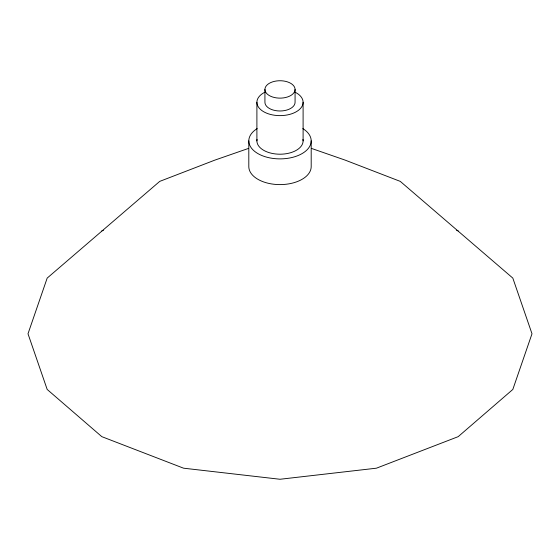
<?xml version="1.0" encoding="UTF-8"?>
<svg xmlns="http://www.w3.org/2000/svg" width="560" height="560" viewBox="0 0 560 560"><rect width="100%" height="100%" fill="white"/><g stroke="black" fill="none" stroke-linecap="round" stroke-linejoin="round"><path stroke-width="0.84" d="M248.514 148.414L214.907 160.097L159.719 181.384L47.18 278.096L28 333.774L47.18 389.452L101.808 436.653L183.561 468.188L280 479.262L376.439 468.188L458.192 436.653L512.82 389.452L532 333.774L512.82 278.096L400.281 181.384L345.093 160.097L311.486 148.414M101.808 230.895L103.425 230.272M456.575 230.272L458.192 230.895M311.192 140.875L311.192 166.593A31.192 18.011 0 0 1 280 184.604A31.192 18.011 0 0 1 248.808 166.593L248.808 140.875M303.1 102.298L303.1 140.875M295.071 89.439A15.071 8.701 0 0 1 272.468 96.971A15.071 8.701 0 0 1 272.468 81.9A15.071 8.701 0 0 1 295.071 89.439L295.071 102.298A15.071 8.701 0 0 1 280 110.992A15.071 8.701 0 0 1 264.929 102.298L264.929 89.439M256.9 102.298L256.9 140.875M295.015 92.162A23.1 13.335 0 0 1 296.751 111.475A23.1 13.335 0 0 1 263.249 111.475A23.1 13.335 0 0 1 264.985 92.162M302.953 139.391A23.1 13.335 0 0 1 280 154.21A23.1 13.335 0 0 1 257.047 139.391M302.813 128.597A31.192 18.011 0 0 1 301.798 153.755A31.192 18.011 0 0 1 258.202 153.755A31.192 18.011 0 0 1 257.187 128.597"/></g></svg>
